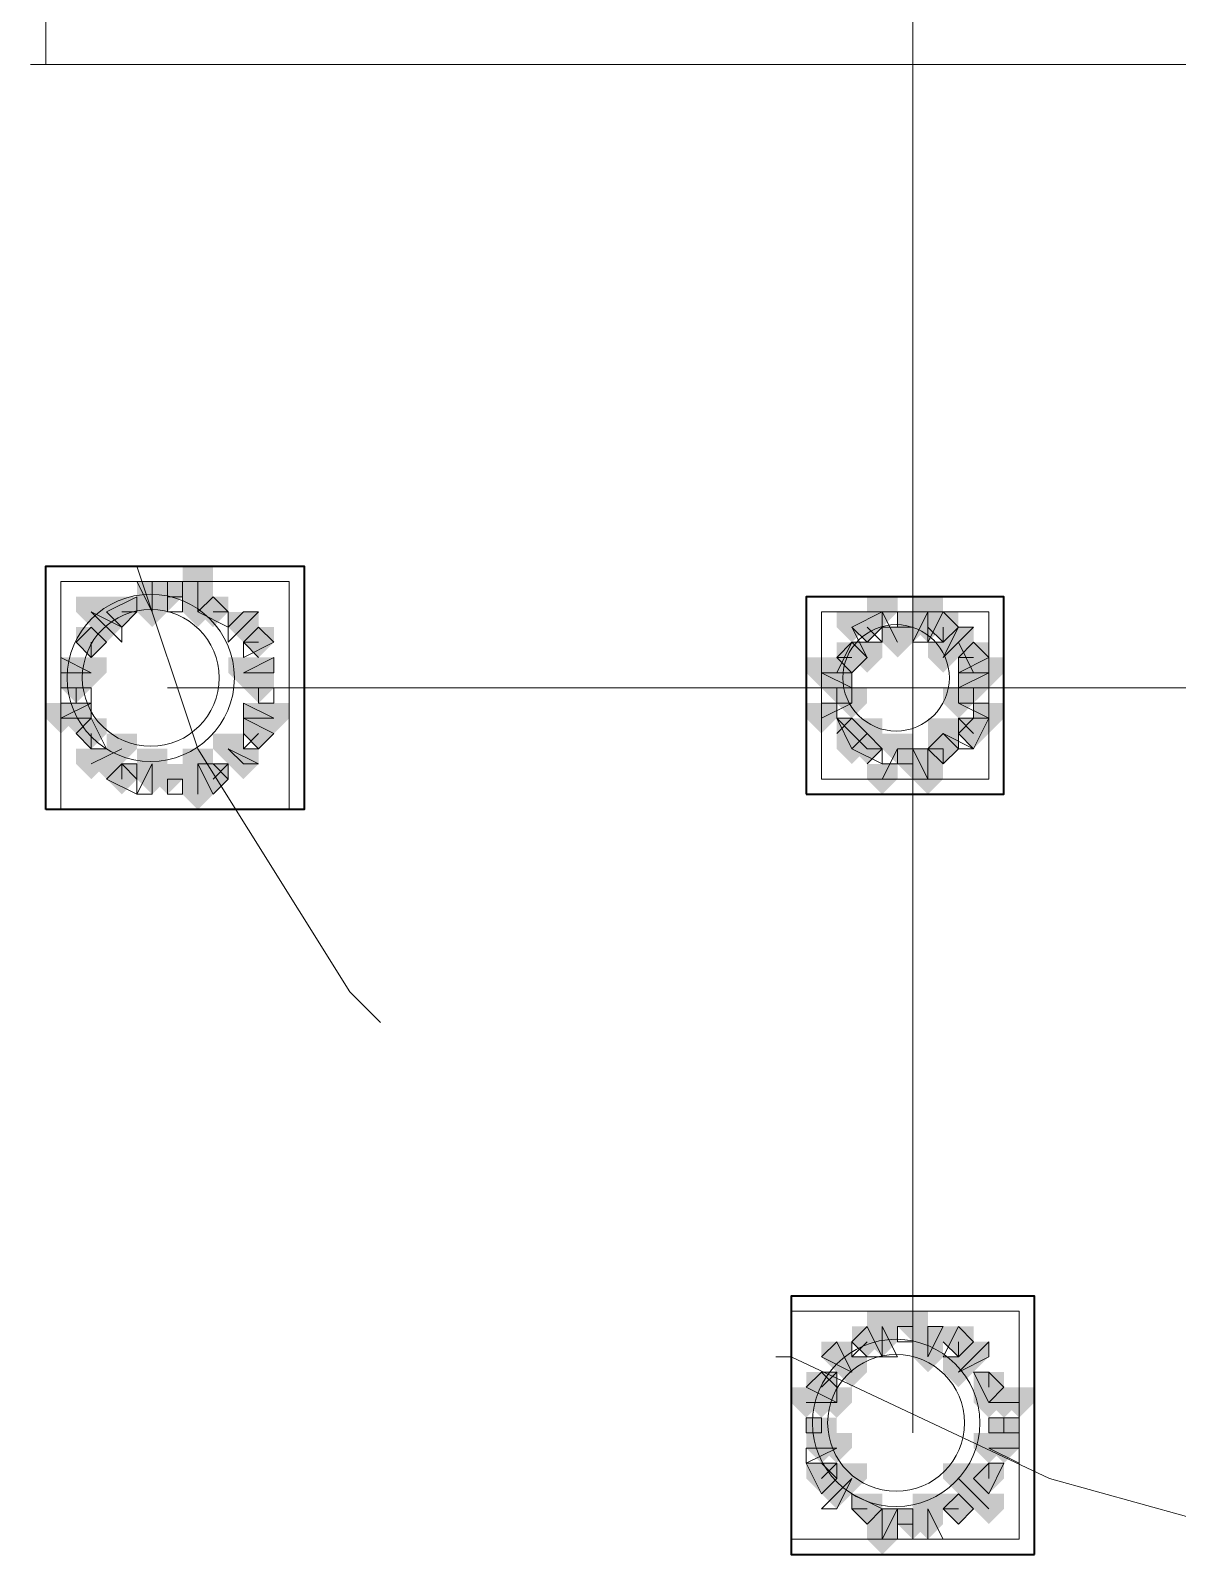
# Model space of a CAD drawing. Header units: millimetres. Extents: x 2315 to 4619, y 1334 to 1897.
# Drawn here: x 3732.01 to 3736.61, y 1548.72 to 1554.84 of the extents above; entities that cross this region are included whole.
import ezdxf

# ---------------------------------------------------------------- set-up
doc = ezdxf.new("R2010")
doc.units = ezdxf.units.MM
for name, color, linetype, true_color in [('PDF_10', 7, 'Continuous', 0x00b85c), ('PDF_AXIS', 7, 'Continuous', 0x00b85c), ('PDF_柱构件', 7, 'Continuous', 0x00b85c), ('PDF_转运站初步方案', 7, 'Continuous', 0x00b85c)]:
    doc.layers.add(name, color=color, linetype=linetype, true_color=true_color)
doc.layers.add('PDF_中心线层', color=1, linetype='Continuous')
doc.layers.add('PDF_粗实线层', color=7, linetype='Continuous')

msp = doc.modelspace()

# ---------------------------------------------------------------- hatches: boundary and pattern name
at = {"layer": 'PDF_10', "transparency": 33554559}
for points in [[(3732.5548, 1552.6298), (3732.4938, 1552.6298), (3732.4938, 1552.5687), (3732.5548, 1552.5076), (3732.6159, 1552.5687), (3732.6159, 1552.6298)], [(3732.5548, 1552.6298), (3732.4938, 1552.6298), (3732.4938, 1552.5687), (3732.5548, 1552.5076), (3732.6159, 1552.5687), (3732.6159, 1552.6298)], [(3732.3716, 1552.5687), (3732.3105, 1552.5687), (3732.3105, 1552.5076), (3732.3716, 1552.4466), (3732.4327, 1552.5076), (3732.4327, 1552.5687)], [(3732.3716, 1552.5687), (3732.3105, 1552.5687), (3732.3105, 1552.5076), (3732.3716, 1552.4466), (3732.4327, 1552.5076), (3732.4327, 1552.5687)], [(3732.3716, 1552.5687), (3732.3105, 1552.5687), (3732.3105, 1552.5076), (3732.3716, 1552.4466), (3732.4327, 1552.5076), (3732.4327, 1552.5687)], [(3732.7381, 1552.5687), (3732.677, 1552.5687), (3732.677, 1552.5076), (3732.7381, 1552.4466), (3732.7992, 1552.5076), (3732.7992, 1552.5687)], [(3732.7381, 1552.5687), (3732.677, 1552.5687), (3732.677, 1552.5076), (3732.7381, 1552.4466), (3732.7992, 1552.5076), (3732.7992, 1552.5687)], [(3735.3646, 1552.5076), (3735.3035, 1552.5076), (3735.3035, 1552.4466), (3735.3646, 1552.3855), (3735.4257, 1552.4466), (3735.4257, 1552.5076)], [(3735.3646, 1552.5076), (3735.3035, 1552.5076), (3735.3035, 1552.4466), (3735.3646, 1552.3855), (3735.4257, 1552.4466), (3735.4257, 1552.5076)], [(3735.5478, 1552.5076), (3735.4867, 1552.5076), (3735.4867, 1552.4466), (3735.5478, 1552.3855), (3735.6089, 1552.4466), (3735.6089, 1552.5076)], [(3735.5478, 1552.5076), (3735.4867, 1552.5076), (3735.4867, 1552.4466), (3735.5478, 1552.3855), (3735.6089, 1552.4466), (3735.6089, 1552.5076)], [(3735.67, 1552.5076), (3735.6089, 1552.5076), (3735.6089, 1552.4466), (3735.67, 1552.3855), (3735.7311, 1552.4466), (3735.7311, 1552.5076)], [(3735.67, 1552.5076), (3735.6089, 1552.5076), (3735.6089, 1552.4466), (3735.67, 1552.3855), (3735.7311, 1552.4466), (3735.7311, 1552.5076)], [(3732.2494, 1552.4466), (3732.1884, 1552.4466), (3732.1884, 1552.3855), (3732.2494, 1552.3244), (3732.3105, 1552.3855), (3732.3105, 1552.4466)], [(3732.2494, 1552.4466), (3732.1884, 1552.4466), (3732.1884, 1552.3855), (3732.2494, 1552.3244), (3732.3105, 1552.3855), (3732.3105, 1552.4466)], [(3732.2494, 1552.4466), (3732.1884, 1552.4466), (3732.1884, 1552.3855), (3732.2494, 1552.3244), (3732.3105, 1552.3855), (3732.3105, 1552.4466)], [(3732.9213, 1552.4466), (3732.8602, 1552.4466), (3732.8602, 1552.3855), (3732.9213, 1552.3244), (3732.9824, 1552.3855), (3732.9824, 1552.4466)], [(3732.9213, 1552.4466), (3732.8602, 1552.4466), (3732.8602, 1552.3855), (3732.9213, 1552.3244), (3732.9824, 1552.3855), (3732.9824, 1552.4466)], [(3735.3035, 1552.3855), (3735.2424, 1552.3855), (3735.2424, 1552.3244), (3735.3035, 1552.2633), (3735.3646, 1552.3244), (3735.3646, 1552.3855)], [(3735.3035, 1552.3855), (3735.2424, 1552.3855), (3735.2424, 1552.3244), (3735.3035, 1552.2633), (3735.3646, 1552.3244), (3735.3646, 1552.3855)], [(3735.7921, 1552.3855), (3735.7311, 1552.3855), (3735.7311, 1552.3244), (3735.7921, 1552.2633), (3735.8532, 1552.3244), (3735.8532, 1552.3855)], [(3735.7921, 1552.3855), (3735.7311, 1552.3855), (3735.7311, 1552.3244), (3735.7921, 1552.2633), (3735.8532, 1552.3244), (3735.8532, 1552.3855)], [(3732.1884, 1552.2633), (3732.1273, 1552.2633), (3732.1273, 1552.2022), (3732.1884, 1552.1412), (3732.2494, 1552.2022), (3732.2494, 1552.2633)], [(3732.1884, 1552.2633), (3732.1273, 1552.2633), (3732.1273, 1552.2022), (3732.1884, 1552.1412), (3732.2494, 1552.2022), (3732.2494, 1552.2633)], [(3732.9213, 1552.2633), (3732.8602, 1552.2633), (3732.8602, 1552.2022), (3732.9213, 1552.1412), (3732.9824, 1552.2022), (3732.9824, 1552.2633)], [(3732.9213, 1552.2633), (3732.8602, 1552.2633), (3732.8602, 1552.2022), (3732.9213, 1552.1412), (3732.9824, 1552.2022), (3732.9824, 1552.2633)], [(3735.2424, 1552.2633), (3735.1813, 1552.2633), (3735.1813, 1552.2022), (3735.2424, 1552.1412), (3735.3035, 1552.2022), (3735.3035, 1552.2633)], [(3735.2424, 1552.2633), (3735.1813, 1552.2633), (3735.1813, 1552.2022), (3735.2424, 1552.1412), (3735.3035, 1552.2022), (3735.3035, 1552.2633)], [(3735.7921, 1552.2633), (3735.7311, 1552.2633), (3735.7311, 1552.2022), (3735.7921, 1552.1412), (3735.8532, 1552.2022), (3735.8532, 1552.2633)], [(3735.7921, 1552.2633), (3735.7311, 1552.2633), (3735.7311, 1552.2022), (3735.7921, 1552.1412), (3735.8532, 1552.2022), (3735.8532, 1552.2633)], [(3732.2494, 1552.0801), (3732.1884, 1552.0801), (3732.1884, 1552.019), (3732.2494, 1551.9579), (3732.3105, 1552.019), (3732.3105, 1552.0801)], [(3732.2494, 1552.0801), (3732.1884, 1552.0801), (3732.1884, 1552.019), (3732.2494, 1551.9579), (3732.3105, 1552.019), (3732.3105, 1552.0801)], [(3732.9213, 1552.0801), (3732.8602, 1552.0801), (3732.8602, 1552.019), (3732.9213, 1551.9579), (3732.9824, 1552.019), (3732.9824, 1552.0801)], [(3732.9213, 1552.0801), (3732.8602, 1552.0801), (3732.8602, 1552.019), (3732.9213, 1551.9579), (3732.9824, 1552.019), (3732.9824, 1552.0801)], [(3735.3035, 1552.0801), (3735.2424, 1552.0801), (3735.2424, 1552.019), (3735.3035, 1551.9579), (3735.3646, 1552.019), (3735.3646, 1552.0801)], [(3735.3035, 1552.0801), (3735.2424, 1552.0801), (3735.2424, 1552.019), (3735.3035, 1551.9579), (3735.3646, 1552.019), (3735.3646, 1552.0801)], [(3735.7921, 1552.0801), (3735.7311, 1552.0801), (3735.7311, 1552.019), (3735.7921, 1551.9579), (3735.8532, 1552.019), (3735.8532, 1552.0801)], [(3735.7921, 1552.0801), (3735.7311, 1552.0801), (3735.7311, 1552.019), (3735.7921, 1551.9579), (3735.8532, 1552.019), (3735.8532, 1552.0801)], [(3735.3646, 1552.019), (3735.3035, 1552.019), (3735.3035, 1551.9579), (3735.3646, 1551.8968), (3735.4257, 1551.9579), (3735.4257, 1552.019)], [(3735.3646, 1552.019), (3735.3035, 1552.019), (3735.3035, 1551.9579), (3735.3646, 1551.8968), (3735.4257, 1551.9579), (3735.4257, 1552.019)], [(3735.67, 1552.019), (3735.6089, 1552.019), (3735.6089, 1551.9579), (3735.67, 1551.8968), (3735.7311, 1551.9579), (3735.7311, 1552.019)], [(3735.67, 1552.019), (3735.6089, 1552.019), (3735.6089, 1551.9579), (3735.67, 1551.8968), (3735.7311, 1551.9579), (3735.7311, 1552.019)], [(3735.5478, 1551.9579), (3735.4867, 1551.9579), (3735.4867, 1551.8968), (3735.5478, 1551.8357), (3735.6089, 1551.8968), (3735.6089, 1551.9579)], [(3735.5478, 1551.9579), (3735.4867, 1551.9579), (3735.4867, 1551.8968), (3735.5478, 1551.8357), (3735.6089, 1551.8968), (3735.6089, 1551.9579)], [(3732.3716, 1551.8968), (3732.3105, 1551.8968), (3732.3105, 1551.8357), (3732.3716, 1551.7747), (3732.4327, 1551.8357), (3732.4327, 1551.8968)], [(3732.3716, 1551.8968), (3732.3105, 1551.8968), (3732.3105, 1551.8357), (3732.3716, 1551.7747), (3732.4327, 1551.8357), (3732.4327, 1551.8968)], [(3732.5548, 1551.8968), (3732.4938, 1551.8968), (3732.4938, 1551.8357), (3732.5548, 1551.7747), (3732.6159, 1551.8357), (3732.6159, 1551.8968)], [(3732.5548, 1551.8968), (3732.4938, 1551.8968), (3732.4938, 1551.8357), (3732.5548, 1551.7747), (3732.6159, 1551.8357), (3732.6159, 1551.8968)], [(3732.7381, 1551.8968), (3732.677, 1551.8968), (3732.677, 1551.8357), (3732.7381, 1551.7747), (3732.7992, 1551.8357), (3732.7992, 1551.8968)], [(3732.7381, 1551.8968), (3732.677, 1551.8968), (3732.677, 1551.8357), (3732.7381, 1551.7747), (3732.7992, 1551.8357), (3732.7992, 1551.8968)], [(3735.5478, 1549.6979), (3735.4867, 1549.6979), (3735.4867, 1549.6368), (3735.5478, 1549.5757), (3735.6089, 1549.6368), (3735.6089, 1549.6979)], [(3735.5478, 1549.6979), (3735.4867, 1549.6979), (3735.4867, 1549.6368), (3735.5478, 1549.5757), (3735.6089, 1549.6368), (3735.6089, 1549.6979)], [(3735.3646, 1549.6368), (3735.3035, 1549.6368), (3735.3035, 1549.5757), (3735.3646, 1549.5147), (3735.4257, 1549.5757), (3735.4257, 1549.6368)], [(3735.3646, 1549.6368), (3735.3035, 1549.6368), (3735.3035, 1549.5757), (3735.3646, 1549.5147), (3735.4257, 1549.5757), (3735.4257, 1549.6368)], [(3735.7311, 1549.6368), (3735.67, 1549.6368), (3735.67, 1549.5757), (3735.7311, 1549.5147), (3735.7921, 1549.5757), (3735.7921, 1549.6368)], [(3735.7311, 1549.6368), (3735.67, 1549.6368), (3735.67, 1549.5757), (3735.7311, 1549.5147), (3735.7921, 1549.5757), (3735.7921, 1549.6368)], [(3735.1813, 1549.4536), (3735.1202, 1549.4536), (3735.1202, 1549.3925), (3735.1813, 1549.3314), (3735.2424, 1549.3925), (3735.2424, 1549.4536)], [(3735.1813, 1549.4536), (3735.1202, 1549.4536), (3735.1202, 1549.3925), (3735.1813, 1549.3314), (3735.2424, 1549.3925), (3735.2424, 1549.4536)], [(3735.8532, 1549.4536), (3735.7921, 1549.4536), (3735.7921, 1549.3925), (3735.8532, 1549.3314), (3735.9143, 1549.3925), (3735.9143, 1549.4536)], [(3735.8532, 1549.4536), (3735.7921, 1549.4536), (3735.7921, 1549.3925), (3735.8532, 1549.3314), (3735.9143, 1549.3925), (3735.9143, 1549.4536)], [(3735.1813, 1549.2703), (3735.1202, 1549.2703), (3735.1202, 1549.2093), (3735.1813, 1549.1482), (3735.2424, 1549.2093), (3735.2424, 1549.2703)], [(3735.1813, 1549.2703), (3735.1202, 1549.2703), (3735.1202, 1549.2093), (3735.1813, 1549.1482), (3735.2424, 1549.2093), (3735.2424, 1549.2703)], [(3735.9143, 1549.2703), (3735.8532, 1549.2703), (3735.8532, 1549.2093), (3735.9143, 1549.1482), (3735.9754, 1549.2093), (3735.9754, 1549.2703)], [(3735.9143, 1549.2703), (3735.8532, 1549.2703), (3735.8532, 1549.2093), (3735.9143, 1549.1482), (3735.9754, 1549.2093), (3735.9754, 1549.2703)], [(3735.1813, 1549.0871), (3735.1202, 1549.0871), (3735.1202, 1549.026), (3735.1813, 1548.9649), (3735.2424, 1549.026), (3735.2424, 1549.0871)], [(3735.1813, 1549.0871), (3735.1202, 1549.0871), (3735.1202, 1549.026), (3735.1813, 1548.9649), (3735.2424, 1549.026), (3735.2424, 1549.0871)], [(3735.8532, 1549.0871), (3735.7921, 1549.0871), (3735.7921, 1549.026), (3735.8532, 1548.9649), (3735.9143, 1549.026), (3735.9143, 1549.0871)], [(3735.8532, 1549.0871), (3735.7921, 1549.0871), (3735.7921, 1549.026), (3735.8532, 1548.9649), (3735.9143, 1549.026), (3735.9143, 1549.0871)], [(3735.3646, 1548.9649), (3735.3035, 1548.9649), (3735.3035, 1548.9039), (3735.3646, 1548.8428), (3735.4257, 1548.9039), (3735.4257, 1548.9649)], [(3735.3646, 1548.9649), (3735.3035, 1548.9649), (3735.3035, 1548.9039), (3735.3646, 1548.8428), (3735.4257, 1548.9039), (3735.4257, 1548.9649)], [(3735.7311, 1548.9649), (3735.67, 1548.9649), (3735.67, 1548.9039), (3735.7311, 1548.8428), (3735.7921, 1548.9039), (3735.7921, 1548.9649)], [(3735.7311, 1548.9649), (3735.67, 1548.9649), (3735.67, 1548.9039), (3735.7311, 1548.8428), (3735.7921, 1548.9039), (3735.7921, 1548.9649)], [(3735.7311, 1548.9649), (3735.67, 1548.9649), (3735.67, 1548.9039), (3735.7311, 1548.8428), (3735.7921, 1548.9039), (3735.7921, 1548.9649)], [(3735.5478, 1548.9039), (3735.4867, 1548.9039), (3735.4867, 1548.8428), (3735.5478, 1548.7817), (3735.6089, 1548.8428), (3735.6089, 1548.9039)], [(3735.5478, 1548.9039), (3735.4867, 1548.9039), (3735.4867, 1548.8428), (3735.5478, 1548.7817), (3735.6089, 1548.8428), (3735.6089, 1548.9039)]]:
    msp.add_hatch(color=6, dxfattribs=at).paths.add_polyline_path(points)
at = {"layer": 'PDF_柱构件', "transparency": 33554559}
for points in [[(3732.677, 1552.6909), (3732.6159, 1552.6909), (3732.6159, 1552.6298), (3732.677, 1552.5687), (3732.7381, 1552.6298), (3732.7381, 1552.6909)], [(3732.4938, 1552.6298), (3732.4327, 1552.6298), (3732.4327, 1552.5687), (3732.4938, 1552.5076), (3732.5548, 1552.5687), (3732.5548, 1552.6298)], [(3732.677, 1552.6298), (3732.6159, 1552.6298), (3732.6159, 1552.5687), (3732.677, 1552.5076), (3732.7381, 1552.5687), (3732.7381, 1552.6298)], [(3732.2494, 1552.5687), (3732.1884, 1552.5687), (3732.1884, 1552.5076), (3732.2494, 1552.4466), (3732.3105, 1552.5076), (3732.3105, 1552.5687)], [(3732.4938, 1552.5687), (3732.4327, 1552.5687), (3732.4327, 1552.5076), (3732.4938, 1552.4466), (3732.5548, 1552.5076), (3732.5548, 1552.5687)], [(3732.677, 1552.5687), (3732.6159, 1552.5687), (3732.6159, 1552.5076), (3732.677, 1552.4466), (3732.7381, 1552.5076), (3732.7381, 1552.5687)], [(3735.4257, 1552.5687), (3735.3646, 1552.5687), (3735.3646, 1552.5076), (3735.4257, 1552.4466), (3735.4867, 1552.5076), (3735.4867, 1552.5687)], [(3735.6089, 1552.5687), (3735.5478, 1552.5687), (3735.5478, 1552.5076), (3735.6089, 1552.4466), (3735.67, 1552.5076), (3735.67, 1552.5687)], [(3732.3105, 1552.5076), (3732.2494, 1552.5076), (3732.2494, 1552.4466), (3732.3105, 1552.3855), (3732.3716, 1552.4466), (3732.3716, 1552.5076)], [(3732.8602, 1552.5076), (3732.7992, 1552.5076), (3732.7992, 1552.4466), (3732.8602, 1552.3855), (3732.9213, 1552.4466), (3732.9213, 1552.5076)], [(3735.3035, 1552.5076), (3735.2424, 1552.5076), (3735.2424, 1552.4466), (3735.3035, 1552.3855), (3735.3646, 1552.4466), (3735.3646, 1552.5076)], [(3735.6089, 1552.5076), (3735.5478, 1552.5076), (3735.5478, 1552.4466), (3735.6089, 1552.3855), (3735.67, 1552.4466), (3735.67, 1552.5076)], [(3735.4867, 1552.4466), (3735.4257, 1552.4466), (3735.4257, 1552.3855), (3735.4867, 1552.3244), (3735.5478, 1552.3855), (3735.5478, 1552.4466)], [(3735.7311, 1552.4466), (3735.67, 1552.4466), (3735.67, 1552.3855), (3735.7311, 1552.3244), (3735.7921, 1552.3855), (3735.7921, 1552.4466)], [(3735.3646, 1552.3855), (3735.3035, 1552.3855), (3735.3035, 1552.3244), (3735.3646, 1552.2633), (3735.4257, 1552.3244), (3735.4257, 1552.3855)], [(3735.67, 1552.3855), (3735.6089, 1552.3855), (3735.6089, 1552.3244), (3735.67, 1552.2633), (3735.7311, 1552.3244), (3735.7311, 1552.3855)], [(3732.1884, 1552.3244), (3732.1273, 1552.3244), (3732.1273, 1552.2633), (3732.1884, 1552.2022), (3732.2494, 1552.2633), (3732.2494, 1552.3244)], [(3732.2494, 1552.3244), (3732.1884, 1552.3244), (3732.1884, 1552.2633), (3732.2494, 1552.2022), (3732.3105, 1552.2633), (3732.3105, 1552.3244)], [(3732.8602, 1552.3244), (3732.7992, 1552.3244), (3732.7992, 1552.2633), (3732.8602, 1552.2022), (3732.9213, 1552.2633), (3732.9213, 1552.3244)], [(3732.9213, 1552.3244), (3732.8602, 1552.3244), (3732.8602, 1552.2633), (3732.9213, 1552.2022), (3732.9824, 1552.2633), (3732.9824, 1552.3244)], [(3735.1813, 1552.3244), (3735.1202, 1552.3244), (3735.1202, 1552.2633), (3735.1813, 1552.2022), (3735.2424, 1552.2633), (3735.2424, 1552.3244)], [(3735.2424, 1552.3244), (3735.1813, 1552.3244), (3735.1813, 1552.2633), (3735.2424, 1552.2022), (3735.3035, 1552.2633), (3735.3035, 1552.3244)], [(3735.7921, 1552.3244), (3735.7311, 1552.3244), (3735.7311, 1552.2633), (3735.7921, 1552.2022), (3735.8532, 1552.2633), (3735.8532, 1552.3244)], [(3735.8532, 1552.3244), (3735.7921, 1552.3244), (3735.7921, 1552.2633), (3735.8532, 1552.2022), (3735.9143, 1552.2633), (3735.9143, 1552.3244)], [(3735.3035, 1552.2022), (3735.2424, 1552.2022), (3735.2424, 1552.1412), (3735.3035, 1552.0801), (3735.3646, 1552.1412), (3735.3646, 1552.2022)], [(3735.7311, 1552.2022), (3735.67, 1552.2022), (3735.67, 1552.1412), (3735.7311, 1552.0801), (3735.7921, 1552.1412), (3735.7921, 1552.2022)], [(3732.1273, 1552.1412), (3732.0662, 1552.1412), (3732.0662, 1552.0801), (3732.1273, 1552.019), (3732.1884, 1552.0801), (3732.1884, 1552.1412)], [(3732.1884, 1552.1412), (3732.1273, 1552.1412), (3732.1273, 1552.0801), (3732.1884, 1552.019), (3732.2494, 1552.0801), (3732.2494, 1552.1412)], [(3732.9213, 1552.1412), (3732.8602, 1552.1412), (3732.8602, 1552.0801), (3732.9213, 1552.019), (3732.9824, 1552.0801), (3732.9824, 1552.1412)], [(3732.9824, 1552.1412), (3732.9213, 1552.1412), (3732.9213, 1552.0801), (3732.9824, 1552.019), (3733.0435, 1552.0801), (3733.0435, 1552.1412)], [(3735.1813, 1552.1412), (3735.1202, 1552.1412), (3735.1202, 1552.0801), (3735.1813, 1552.019), (3735.2424, 1552.0801), (3735.2424, 1552.1412)], [(3735.8532, 1552.1412), (3735.7921, 1552.1412), (3735.7921, 1552.0801), (3735.8532, 1552.019), (3735.9143, 1552.0801), (3735.9143, 1552.1412)], [(3735.3646, 1552.0801), (3735.3035, 1552.0801), (3735.3035, 1552.019), (3735.3646, 1551.9579), (3735.4257, 1552.019), (3735.4257, 1552.0801)], [(3735.67, 1552.0801), (3735.6089, 1552.0801), (3735.6089, 1552.019), (3735.67, 1551.9579), (3735.7311, 1552.019), (3735.7311, 1552.0801)], [(3732.3716, 1552.019), (3732.3105, 1552.019), (3732.3105, 1551.9579), (3732.3716, 1551.8968), (3732.4327, 1551.9579), (3732.4327, 1552.019)], [(3732.7992, 1552.019), (3732.7381, 1552.019), (3732.7381, 1551.9579), (3732.7992, 1551.8968), (3732.8602, 1551.9579), (3732.8602, 1552.019)], [(3735.3035, 1552.019), (3735.2424, 1552.019), (3735.2424, 1551.9579), (3735.3035, 1551.8968), (3735.3646, 1551.9579), (3735.3646, 1552.019)], [(3735.4867, 1552.019), (3735.4257, 1552.019), (3735.4257, 1551.9579), (3735.4867, 1551.8968), (3735.5478, 1551.9579), (3735.5478, 1552.019)], [(3732.2494, 1551.9579), (3732.1884, 1551.9579), (3732.1884, 1551.8968), (3732.2494, 1551.8357), (3732.3105, 1551.8968), (3732.3105, 1551.9579)], [(3732.3105, 1551.9579), (3732.2494, 1551.9579), (3732.2494, 1551.8968), (3732.3105, 1551.8357), (3732.3716, 1551.8968), (3732.3716, 1551.9579)], [(3732.4938, 1551.9579), (3732.4327, 1551.9579), (3732.4327, 1551.8968), (3732.4938, 1551.8357), (3732.5548, 1551.8968), (3732.5548, 1551.9579)], [(3732.677, 1551.9579), (3732.6159, 1551.9579), (3732.6159, 1551.8968), (3732.677, 1551.8357), (3732.7381, 1551.8968), (3732.7381, 1551.9579)], [(3732.8602, 1551.9579), (3732.7992, 1551.9579), (3732.7992, 1551.8968), (3732.8602, 1551.8357), (3732.9213, 1551.8968), (3732.9213, 1551.9579)], [(3735.6089, 1551.9579), (3735.5478, 1551.9579), (3735.5478, 1551.8968), (3735.6089, 1551.8357), (3735.67, 1551.8968), (3735.67, 1551.9579)], [(3732.4938, 1551.8968), (3732.4327, 1551.8968), (3732.4327, 1551.8357), (3732.4938, 1551.7747), (3732.5548, 1551.8357), (3732.5548, 1551.8968)], [(3732.677, 1551.8968), (3732.6159, 1551.8968), (3732.6159, 1551.8357), (3732.677, 1551.7747), (3732.7381, 1551.8357), (3732.7381, 1551.8968)], [(3735.4257, 1551.8968), (3735.3646, 1551.8968), (3735.3646, 1551.8357), (3735.4257, 1551.7747), (3735.4867, 1551.8357), (3735.4867, 1551.8968)], [(3735.6089, 1551.8968), (3735.5478, 1551.8968), (3735.5478, 1551.8357), (3735.6089, 1551.7747), (3735.67, 1551.8357), (3735.67, 1551.8968)], [(3732.677, 1551.8357), (3732.6159, 1551.8357), (3732.6159, 1551.7747), (3732.677, 1551.7136), (3732.7381, 1551.7747), (3732.7381, 1551.8357)], [(3735.4257, 1549.6979), (3735.3646, 1549.6979), (3735.3646, 1549.6368), (3735.4257, 1549.5757), (3735.4867, 1549.6368), (3735.4867, 1549.6979)], [(3735.4257, 1549.6368), (3735.3646, 1549.6368), (3735.3646, 1549.5757), (3735.4257, 1549.5147), (3735.4867, 1549.5757), (3735.4867, 1549.6368)], [(3735.6089, 1549.6368), (3735.5478, 1549.6368), (3735.5478, 1549.5757), (3735.6089, 1549.5147), (3735.67, 1549.5757), (3735.67, 1549.6368)], [(3735.2424, 1549.5757), (3735.1813, 1549.5757), (3735.1813, 1549.5147), (3735.2424, 1549.4536), (3735.3035, 1549.5147), (3735.3035, 1549.5757)], [(3735.6089, 1549.5757), (3735.5478, 1549.5757), (3735.5478, 1549.5147), (3735.6089, 1549.4536), (3735.67, 1549.5147), (3735.67, 1549.5757)], [(3735.7921, 1549.5757), (3735.7311, 1549.5757), (3735.7311, 1549.5147), (3735.7921, 1549.4536), (3735.8532, 1549.5147), (3735.8532, 1549.5757)], [(3735.3035, 1549.5147), (3735.2424, 1549.5147), (3735.2424, 1549.4536), (3735.3035, 1549.3925), (3735.3646, 1549.4536), (3735.3646, 1549.5147)], [(3735.7311, 1549.5147), (3735.67, 1549.5147), (3735.67, 1549.4536), (3735.7311, 1549.3925), (3735.7921, 1549.4536), (3735.7921, 1549.5147)], [(3735.1202, 1549.3925), (3735.0592, 1549.3925), (3735.0592, 1549.3314), (3735.1202, 1549.2703), (3735.1813, 1549.3314), (3735.1813, 1549.3925)], [(3735.1813, 1549.3925), (3735.1202, 1549.3925), (3735.1202, 1549.3314), (3735.1813, 1549.2703), (3735.2424, 1549.3314), (3735.2424, 1549.3925)], [(3735.2424, 1549.3925), (3735.1813, 1549.3925), (3735.1813, 1549.3314), (3735.2424, 1549.2703), (3735.3035, 1549.3314), (3735.3035, 1549.3925)], [(3735.8532, 1549.3925), (3735.7921, 1549.3925), (3735.7921, 1549.3314), (3735.8532, 1549.2703), (3735.9143, 1549.3314), (3735.9143, 1549.3925)], [(3735.9143, 1549.3925), (3735.8532, 1549.3925), (3735.8532, 1549.3314), (3735.9143, 1549.2703), (3735.9754, 1549.3314), (3735.9754, 1549.3925)], [(3735.9754, 1549.3925), (3735.9143, 1549.3925), (3735.9143, 1549.3314), (3735.9754, 1549.2703), (3736.0365, 1549.3314), (3736.0365, 1549.3925)], [(3735.1813, 1549.2093), (3735.1202, 1549.2093), (3735.1202, 1549.1482), (3735.1813, 1549.0871), (3735.2424, 1549.1482), (3735.2424, 1549.2093)], [(3735.2424, 1549.2093), (3735.1813, 1549.2093), (3735.1813, 1549.1482), (3735.2424, 1549.0871), (3735.3035, 1549.1482), (3735.3035, 1549.2093)], [(3735.8532, 1549.2093), (3735.7921, 1549.2093), (3735.7921, 1549.1482), (3735.8532, 1549.0871), (3735.9143, 1549.1482), (3735.9143, 1549.2093)], [(3735.9143, 1549.2093), (3735.8532, 1549.2093), (3735.8532, 1549.1482), (3735.9143, 1549.0871), (3735.9754, 1549.1482), (3735.9754, 1549.2093)], [(3735.3035, 1549.0871), (3735.2424, 1549.0871), (3735.2424, 1549.026), (3735.3035, 1548.9649), (3735.3646, 1549.026), (3735.3646, 1549.0871)], [(3735.7311, 1549.0871), (3735.67, 1549.0871), (3735.67, 1549.026), (3735.7311, 1548.9649), (3735.7921, 1549.026), (3735.7921, 1549.0871)], [(3735.2424, 1549.026), (3735.1813, 1549.026), (3735.1813, 1548.9649), (3735.2424, 1548.9039), (3735.3035, 1548.9649), (3735.3035, 1549.026)], [(3735.7921, 1549.026), (3735.7311, 1549.026), (3735.7311, 1548.9649), (3735.7921, 1548.9039), (3735.8532, 1548.9649), (3735.8532, 1549.026)], [(3735.6089, 1548.9649), (3735.5478, 1548.9649), (3735.5478, 1548.9039), (3735.6089, 1548.8428), (3735.67, 1548.9039), (3735.67, 1548.9649)], [(3735.8532, 1548.9649), (3735.7921, 1548.9649), (3735.7921, 1548.9039), (3735.8532, 1548.8428), (3735.9143, 1548.9039), (3735.9143, 1548.9649)], [(3735.4257, 1548.9039), (3735.3646, 1548.9039), (3735.3646, 1548.8428), (3735.4257, 1548.7817), (3735.4867, 1548.8428), (3735.4867, 1548.9039)], [(3735.6089, 1548.9039), (3735.5478, 1548.9039), (3735.5478, 1548.8428), (3735.6089, 1548.7817), (3735.67, 1548.8428), (3735.67, 1548.9039)], [(3735.4257, 1548.8428), (3735.3646, 1548.8428), (3735.3646, 1548.7817), (3735.4257, 1548.7206), (3735.4867, 1548.7817), (3735.4867, 1548.8428)]]:
    msp.add_hatch(color=6, dxfattribs=at).paths.add_polyline_path(points)
at = {"layer": 'PDF_转运站初步方案', "transparency": 33554559}
for points in [[(3732.5548, 1552.6298), (3732.4938, 1552.6298), (3732.4938, 1552.5687), (3732.5548, 1552.5076), (3732.6159, 1552.5687), (3732.6159, 1552.6298)], [(3732.5548, 1552.6298), (3732.4938, 1552.6298), (3732.4938, 1552.5687), (3732.5548, 1552.5076), (3732.6159, 1552.5687), (3732.6159, 1552.6298)], [(3732.3716, 1552.5687), (3732.3105, 1552.5687), (3732.3105, 1552.5076), (3732.3716, 1552.4466), (3732.4327, 1552.5076), (3732.4327, 1552.5687)], [(3732.3716, 1552.5687), (3732.3105, 1552.5687), (3732.3105, 1552.5076), (3732.3716, 1552.4466), (3732.4327, 1552.5076), (3732.4327, 1552.5687)], [(3732.7381, 1552.5687), (3732.677, 1552.5687), (3732.677, 1552.5076), (3732.7381, 1552.4466), (3732.7992, 1552.5076), (3732.7992, 1552.5687)], [(3732.7381, 1552.5687), (3732.677, 1552.5687), (3732.677, 1552.5076), (3732.7381, 1552.4466), (3732.7992, 1552.5076), (3732.7992, 1552.5687)], [(3735.3646, 1552.5076), (3735.3035, 1552.5076), (3735.3035, 1552.4466), (3735.3646, 1552.3855), (3735.4257, 1552.4466), (3735.4257, 1552.5076)], [(3735.3646, 1552.5076), (3735.3035, 1552.5076), (3735.3035, 1552.4466), (3735.3646, 1552.3855), (3735.4257, 1552.4466), (3735.4257, 1552.5076)], [(3735.5478, 1552.5076), (3735.4867, 1552.5076), (3735.4867, 1552.4466), (3735.5478, 1552.3855), (3735.6089, 1552.4466), (3735.6089, 1552.5076)], [(3735.5478, 1552.5076), (3735.4867, 1552.5076), (3735.4867, 1552.4466), (3735.5478, 1552.3855), (3735.6089, 1552.4466), (3735.6089, 1552.5076)], [(3735.67, 1552.5076), (3735.6089, 1552.5076), (3735.6089, 1552.4466), (3735.67, 1552.3855), (3735.7311, 1552.4466), (3735.7311, 1552.5076)], [(3735.67, 1552.5076), (3735.6089, 1552.5076), (3735.6089, 1552.4466), (3735.67, 1552.3855), (3735.7311, 1552.4466), (3735.7311, 1552.5076)], [(3732.2494, 1552.4466), (3732.1884, 1552.4466), (3732.1884, 1552.3855), (3732.2494, 1552.3244), (3732.3105, 1552.3855), (3732.3105, 1552.4466)], [(3732.2494, 1552.4466), (3732.1884, 1552.4466), (3732.1884, 1552.3855), (3732.2494, 1552.3244), (3732.3105, 1552.3855), (3732.3105, 1552.4466)], [(3732.9213, 1552.4466), (3732.8602, 1552.4466), (3732.8602, 1552.3855), (3732.9213, 1552.3244), (3732.9824, 1552.3855), (3732.9824, 1552.4466)], [(3732.9213, 1552.4466), (3732.8602, 1552.4466), (3732.8602, 1552.3855), (3732.9213, 1552.3244), (3732.9824, 1552.3855), (3732.9824, 1552.4466)], [(3735.3035, 1552.3855), (3735.2424, 1552.3855), (3735.2424, 1552.3244), (3735.3035, 1552.2633), (3735.3646, 1552.3244), (3735.3646, 1552.3855)], [(3735.3035, 1552.3855), (3735.2424, 1552.3855), (3735.2424, 1552.3244), (3735.3035, 1552.2633), (3735.3646, 1552.3244), (3735.3646, 1552.3855)], [(3735.7921, 1552.3855), (3735.7311, 1552.3855), (3735.7311, 1552.3244), (3735.7921, 1552.2633), (3735.8532, 1552.3244), (3735.8532, 1552.3855)], [(3735.7921, 1552.3855), (3735.7311, 1552.3855), (3735.7311, 1552.3244), (3735.7921, 1552.2633), (3735.8532, 1552.3244), (3735.8532, 1552.3855)], [(3732.1884, 1552.2633), (3732.1273, 1552.2633), (3732.1273, 1552.2022), (3732.1884, 1552.1412), (3732.2494, 1552.2022), (3732.2494, 1552.2633)], [(3732.1884, 1552.2633), (3732.1273, 1552.2633), (3732.1273, 1552.2022), (3732.1884, 1552.1412), (3732.2494, 1552.2022), (3732.2494, 1552.2633)], [(3732.9213, 1552.2633), (3732.8602, 1552.2633), (3732.8602, 1552.2022), (3732.9213, 1552.1412), (3732.9824, 1552.2022), (3732.9824, 1552.2633)], [(3732.9213, 1552.2633), (3732.8602, 1552.2633), (3732.8602, 1552.2022), (3732.9213, 1552.1412), (3732.9824, 1552.2022), (3732.9824, 1552.2633)], [(3735.2424, 1552.2633), (3735.1813, 1552.2633), (3735.1813, 1552.2022), (3735.2424, 1552.1412), (3735.3035, 1552.2022), (3735.3035, 1552.2633)], [(3735.2424, 1552.2633), (3735.1813, 1552.2633), (3735.1813, 1552.2022), (3735.2424, 1552.1412), (3735.3035, 1552.2022), (3735.3035, 1552.2633)], [(3735.7921, 1552.2633), (3735.7311, 1552.2633), (3735.7311, 1552.2022), (3735.7921, 1552.1412), (3735.8532, 1552.2022), (3735.8532, 1552.2633)], [(3735.7921, 1552.2633), (3735.7311, 1552.2633), (3735.7311, 1552.2022), (3735.7921, 1552.1412), (3735.8532, 1552.2022), (3735.8532, 1552.2633)], [(3732.2494, 1552.0801), (3732.1884, 1552.0801), (3732.1884, 1552.019), (3732.2494, 1551.9579), (3732.3105, 1552.019), (3732.3105, 1552.0801)], [(3732.2494, 1552.0801), (3732.1884, 1552.0801), (3732.1884, 1552.019), (3732.2494, 1551.9579), (3732.3105, 1552.019), (3732.3105, 1552.0801)], [(3732.9213, 1552.0801), (3732.8602, 1552.0801), (3732.8602, 1552.019), (3732.9213, 1551.9579), (3732.9824, 1552.019), (3732.9824, 1552.0801)], [(3732.9213, 1552.0801), (3732.8602, 1552.0801), (3732.8602, 1552.019), (3732.9213, 1551.9579), (3732.9824, 1552.019), (3732.9824, 1552.0801)], [(3735.3035, 1552.0801), (3735.2424, 1552.0801), (3735.2424, 1552.019), (3735.3035, 1551.9579), (3735.3646, 1552.019), (3735.3646, 1552.0801)], [(3735.3035, 1552.0801), (3735.2424, 1552.0801), (3735.2424, 1552.019), (3735.3035, 1551.9579), (3735.3646, 1552.019), (3735.3646, 1552.0801)], [(3735.7921, 1552.0801), (3735.7311, 1552.0801), (3735.7311, 1552.019), (3735.7921, 1551.9579), (3735.8532, 1552.019), (3735.8532, 1552.0801)], [(3735.7921, 1552.0801), (3735.7311, 1552.0801), (3735.7311, 1552.019), (3735.7921, 1551.9579), (3735.8532, 1552.019), (3735.8532, 1552.0801)], [(3735.3646, 1552.019), (3735.3035, 1552.019), (3735.3035, 1551.9579), (3735.3646, 1551.8968), (3735.4257, 1551.9579), (3735.4257, 1552.019)], [(3735.3646, 1552.019), (3735.3035, 1552.019), (3735.3035, 1551.9579), (3735.3646, 1551.8968), (3735.4257, 1551.9579), (3735.4257, 1552.019)], [(3735.67, 1552.019), (3735.6089, 1552.019), (3735.6089, 1551.9579), (3735.67, 1551.8968), (3735.7311, 1551.9579), (3735.7311, 1552.019)], [(3735.67, 1552.019), (3735.6089, 1552.019), (3735.6089, 1551.9579), (3735.67, 1551.8968), (3735.7311, 1551.9579), (3735.7311, 1552.019)], [(3735.5478, 1551.9579), (3735.4867, 1551.9579), (3735.4867, 1551.8968), (3735.5478, 1551.8357), (3735.6089, 1551.8968), (3735.6089, 1551.9579)], [(3735.5478, 1551.9579), (3735.4867, 1551.9579), (3735.4867, 1551.8968), (3735.5478, 1551.8357), (3735.6089, 1551.8968), (3735.6089, 1551.9579)], [(3732.3716, 1551.8968), (3732.3105, 1551.8968), (3732.3105, 1551.8357), (3732.3716, 1551.7747), (3732.4327, 1551.8357), (3732.4327, 1551.8968)], [(3732.3716, 1551.8968), (3732.3105, 1551.8968), (3732.3105, 1551.8357), (3732.3716, 1551.7747), (3732.4327, 1551.8357), (3732.4327, 1551.8968)], [(3732.5548, 1551.8968), (3732.4938, 1551.8968), (3732.4938, 1551.8357), (3732.5548, 1551.7747), (3732.6159, 1551.8357), (3732.6159, 1551.8968)], [(3732.5548, 1551.8968), (3732.4938, 1551.8968), (3732.4938, 1551.8357), (3732.5548, 1551.7747), (3732.6159, 1551.8357), (3732.6159, 1551.8968)], [(3732.7381, 1551.8968), (3732.677, 1551.8968), (3732.677, 1551.8357), (3732.7381, 1551.7747), (3732.7992, 1551.8357), (3732.7992, 1551.8968)], [(3732.7381, 1551.8968), (3732.677, 1551.8968), (3732.677, 1551.8357), (3732.7381, 1551.7747), (3732.7992, 1551.8357), (3732.7992, 1551.8968)], [(3735.5478, 1549.6979), (3735.4867, 1549.6979), (3735.4867, 1549.6368), (3735.5478, 1549.5757), (3735.6089, 1549.6368), (3735.6089, 1549.6979)], [(3735.5478, 1549.6979), (3735.4867, 1549.6979), (3735.4867, 1549.6368), (3735.5478, 1549.5757), (3735.6089, 1549.6368), (3735.6089, 1549.6979)], [(3735.3646, 1549.6368), (3735.3035, 1549.6368), (3735.3035, 1549.5757), (3735.3646, 1549.5147), (3735.4257, 1549.5757), (3735.4257, 1549.6368)], [(3735.3646, 1549.6368), (3735.3035, 1549.6368), (3735.3035, 1549.5757), (3735.3646, 1549.5147), (3735.4257, 1549.5757), (3735.4257, 1549.6368)], [(3735.7311, 1549.6368), (3735.67, 1549.6368), (3735.67, 1549.5757), (3735.7311, 1549.5147), (3735.7921, 1549.5757), (3735.7921, 1549.6368)], [(3735.7311, 1549.6368), (3735.67, 1549.6368), (3735.67, 1549.5757), (3735.7311, 1549.5147), (3735.7921, 1549.5757), (3735.7921, 1549.6368)], [(3735.1813, 1549.4536), (3735.1202, 1549.4536), (3735.1202, 1549.3925), (3735.1813, 1549.3314), (3735.2424, 1549.3925), (3735.2424, 1549.4536)], [(3735.1813, 1549.4536), (3735.1202, 1549.4536), (3735.1202, 1549.3925), (3735.1813, 1549.3314), (3735.2424, 1549.3925), (3735.2424, 1549.4536)], [(3735.8532, 1549.4536), (3735.7921, 1549.4536), (3735.7921, 1549.3925), (3735.8532, 1549.3314), (3735.9143, 1549.3925), (3735.9143, 1549.4536)], [(3735.8532, 1549.4536), (3735.7921, 1549.4536), (3735.7921, 1549.3925), (3735.8532, 1549.3314), (3735.9143, 1549.3925), (3735.9143, 1549.4536)], [(3735.1813, 1549.2703), (3735.1202, 1549.2703), (3735.1202, 1549.2093), (3735.1813, 1549.1482), (3735.2424, 1549.2093), (3735.2424, 1549.2703)], [(3735.1813, 1549.2703), (3735.1202, 1549.2703), (3735.1202, 1549.2093), (3735.1813, 1549.1482), (3735.2424, 1549.2093), (3735.2424, 1549.2703)], [(3735.9143, 1549.2703), (3735.8532, 1549.2703), (3735.8532, 1549.2093), (3735.9143, 1549.1482), (3735.9754, 1549.2093), (3735.9754, 1549.2703)], [(3735.9143, 1549.2703), (3735.8532, 1549.2703), (3735.8532, 1549.2093), (3735.9143, 1549.1482), (3735.9754, 1549.2093), (3735.9754, 1549.2703)], [(3735.1813, 1549.0871), (3735.1202, 1549.0871), (3735.1202, 1549.026), (3735.1813, 1548.9649), (3735.2424, 1549.026), (3735.2424, 1549.0871)], [(3735.1813, 1549.0871), (3735.1202, 1549.0871), (3735.1202, 1549.026), (3735.1813, 1548.9649), (3735.2424, 1549.026), (3735.2424, 1549.0871)], [(3735.8532, 1549.0871), (3735.7921, 1549.0871), (3735.7921, 1549.026), (3735.8532, 1548.9649), (3735.9143, 1549.026), (3735.9143, 1549.0871)], [(3735.8532, 1549.0871), (3735.7921, 1549.0871), (3735.7921, 1549.026), (3735.8532, 1548.9649), (3735.9143, 1549.026), (3735.9143, 1549.0871)], [(3735.3646, 1548.9649), (3735.3035, 1548.9649), (3735.3035, 1548.9039), (3735.3646, 1548.8428), (3735.4257, 1548.9039), (3735.4257, 1548.9649)], [(3735.3646, 1548.9649), (3735.3035, 1548.9649), (3735.3035, 1548.9039), (3735.3646, 1548.8428), (3735.4257, 1548.9039), (3735.4257, 1548.9649)], [(3735.7311, 1548.9649), (3735.67, 1548.9649), (3735.67, 1548.9039), (3735.7311, 1548.8428), (3735.7921, 1548.9039), (3735.7921, 1548.9649)], [(3735.7311, 1548.9649), (3735.67, 1548.9649), (3735.67, 1548.9039), (3735.7311, 1548.8428), (3735.7921, 1548.9039), (3735.7921, 1548.9649)], [(3735.5478, 1548.9039), (3735.4867, 1548.9039), (3735.4867, 1548.8428), (3735.5478, 1548.7817), (3735.6089, 1548.8428), (3735.6089, 1548.9039)], [(3735.5478, 1548.9039), (3735.4867, 1548.9039), (3735.4867, 1548.8428), (3735.5478, 1548.7817), (3735.6089, 1548.8428), (3735.6089, 1548.9039)]]:
    msp.add_hatch(color=6, dxfattribs=at).paths.add_polyline_path(points)

# ---------------------------------------------------------------- linework, layer by layer
at = {"layer": 'PDF_10', "color": 6, "lineweight": 18}
for points in [[(3732.6159, 1552.5687), (3732.5548, 1552.5687), (3732.5548, 1552.5076)], [(3732.4327, 1552.5076), (3732.3716, 1552.5076)], [(3732.7992, 1552.5076), (3732.7381, 1552.5076), (3732.7992, 1552.5076)], [(3735.5478, 1552.5076), (3735.5478, 1552.4466), (3735.4867, 1552.4466)], [(3735.4257, 1552.4466), (3735.3646, 1552.3855)], [(3735.4257, 1552.3855), (3735.3646, 1552.4466)], [(3735.67, 1552.4466), (3735.67, 1552.3855), (3735.6089, 1552.4466)], [(3732.2494, 1552.3855), (3732.2494, 1552.3244)], [(3732.9213, 1552.3244), (3732.8602, 1552.3855), (3732.9213, 1552.3855)], [(3735.3035, 1552.3855), (3735.2424, 1552.2633)], [(3735.7921, 1552.2633), (3735.7311, 1552.3855)], [(3735.3035, 1552.3244), (3735.2424, 1552.3244)], [(3735.7311, 1552.3244), (3735.7921, 1552.3244)], [(3732.2494, 1552.2022), (3732.1884, 1552.2022), (3732.1884, 1552.1412)], [(3732.9213, 1552.1412), (3732.9213, 1552.2022), (3732.9824, 1552.2022)], [(3735.3035, 1552.2022), (3735.2424, 1552.2022), (3735.2424, 1552.1412)], [(3735.7921, 1552.1412), (3735.7921, 1552.2022), (3735.8532, 1552.2022)], [(3735.2424, 1552.0801), (3735.3035, 1552.019)], [(3735.3035, 1552.0801), (3735.2424, 1552.019)], [(3735.7311, 1552.019), (3735.7921, 1552.0801)], [(3735.7311, 1552.0801), (3735.7921, 1552.019)], [(3732.2494, 1551.9579), (3732.2494, 1552.019), (3732.2494, 1551.9579)], [(3732.8602, 1551.9579), (3732.9213, 1552.019)], [(3732.8602, 1552.019), (3732.9213, 1551.9579)], [(3735.3646, 1551.9579), (3735.4257, 1551.9579), (3735.3646, 1551.8968)], [(3735.4867, 1551.8968), (3735.5478, 1551.8968), (3735.5478, 1551.9579)], [(3735.6089, 1551.9579), (3735.67, 1551.9579), (3735.67, 1551.8968)], [(3732.3716, 1551.8357), (3732.3716, 1551.8968), (3732.4327, 1551.8357)], [(3732.7381, 1551.8357), (3732.7992, 1551.8968)], [(3732.7381, 1551.8968), (3732.7992, 1551.8357)], [(3732.5548, 1551.7747), (3732.5548, 1551.8357), (3732.6159, 1551.8357)], [(3735.4867, 1549.6368), (3735.5478, 1549.6368), (3735.5478, 1549.5757)], [(3735.3035, 1549.5147), (3735.3646, 1549.5757)], [(3735.3646, 1549.5147), (3735.3035, 1549.5757)], [(3735.67, 1549.5757), (3735.7311, 1549.5147), (3735.7311, 1549.5757)], [(3735.1813, 1549.3925), (3735.2424, 1549.4536)], [(3735.2424, 1549.3925), (3735.1813, 1549.4536)], [(3735.8532, 1549.4536), (3735.8532, 1549.3925), (3735.8532, 1549.4536)], [(3735.1202, 1549.2093), (3735.1813, 1549.2093), (3735.1813, 1549.2703)], [(3735.9143, 1549.2703), (3735.9143, 1549.2093), (3735.8532, 1549.2093)], [(3735.2424, 1549.026), (3735.1813, 1549.0871)], [(3735.2424, 1549.0871), (3735.1813, 1549.026)], [(3735.8532, 1549.026), (3735.8532, 1549.0871), (3735.8532, 1549.026)], [(3735.3035, 1548.9039), (3735.3646, 1548.9039), (3735.3035, 1548.9039)], [(3735.5478, 1548.9039), (3735.5478, 1548.8428), (3735.4867, 1548.8428)], [(3735.7311, 1548.9039), (3735.67, 1548.9039)]]:
    msp.add_lwpolyline(points, dxfattribs=at)
at = {"layer": 'PDF_AXIS', "color": 6, "lineweight": 18}
for points in [[(3732.1273, 1551.7136), (3732.1273, 1552.6298), (3733.0435, 1552.6298), (3733.0435, 1551.7136)], [(3735.1813, 1551.8357), (3735.1813, 1552.5076), (3735.8532, 1552.5076), (3735.8532, 1551.8357)], [(3735.9754, 1548.7817), (3735.9754, 1549.6979), (3735.0592, 1549.6979), (3735.0592, 1548.7817)]]:
    msp.add_lwpolyline(points, close=True, dxfattribs=at)
at = {"layer": 'PDF_中心线层', "color": 6, "lineweight": 18}
for points in [[(3732.0662, 1554.7066), (3732.0662, 1555.2563), (3732.2494, 1556.3557), (3732.677, 1557.4552), (3733.2878, 1558.3714), (3734.0819, 1559.2266), (3735.0592, 1559.8985), (3736.0365, 1560.326), (3737.197, 1560.6314), (3738.2965, 1560.6925), (3739.457, 1560.5093), (3740.4954, 1560.1428), (3741.0451, 1559.8374)], [(3735.5478, 1549.2093), (3735.5478, 1560.1428)], [(3744.0381, 1554.7066), (3732.0051, 1554.7066), (3744.0381, 1554.7066)], [(3744.0381, 1554.7066), (3743.9159, 1553.546), (3743.6105, 1552.4466), (3743.0608, 1551.4693), (3742.3889, 1550.553), (3741.5338, 1549.8201), (3740.4954, 1549.2093), (3739.457, 1548.8428), (3738.2965, 1548.7206), (3737.197, 1548.7206), (3736.0975, 1549.026), (3735.0592, 1549.5147), (3734.9981, 1549.5147)], [(3733.41, 1550.8584), (3733.2878, 1550.9806), (3732.677, 1551.9579), (3732.4327, 1552.6909)], [(3732.5548, 1552.2022), (3743.4884, 1552.2022)]]:
    msp.add_lwpolyline(points, dxfattribs=at)
at = {"layer": 'PDF_柱构件', "color": 6, "lineweight": 18}
for points in [[(3732.4938, 1552.6298), (3732.4938, 1552.5076), (3732.4327, 1552.6298)], [(3732.6159, 1552.5076), (3732.5548, 1552.5076), (3732.5548, 1552.6298), (3732.6159, 1552.6298)], [(3732.677, 1552.6298), (3732.677, 1552.5076)], [(3732.4327, 1552.5076), (3732.3716, 1552.4466), (3732.3105, 1552.5076), (3732.4327, 1552.5687)], [(3732.7992, 1552.4466), (3732.677, 1552.5076), (3732.7381, 1552.5687), (3732.7992, 1552.5076)], [(3732.2494, 1552.5076), (3732.3716, 1552.4466), (3732.3716, 1552.3855)], [(3732.9213, 1552.5076), (3732.7992, 1552.3855), (3732.7992, 1552.4466), (3732.8602, 1552.5076)], [(3735.4257, 1552.3855), (3735.3646, 1552.3855), (3735.3035, 1552.4466), (3735.4257, 1552.5076)], [(3735.4257, 1552.5076), (3735.4867, 1552.3855)], [(3735.5478, 1552.4466), (3735.4867, 1552.4466), (3735.4867, 1552.5076), (3735.5478, 1552.5076)], [(3735.6089, 1552.5076), (3735.6089, 1552.3855), (3735.5478, 1552.3855)], [(3735.67, 1552.3855), (3735.6089, 1552.3855), (3735.67, 1552.5076), (3735.7311, 1552.4466)], [(3732.3105, 1552.3855), (3732.2494, 1552.3244), (3732.1884, 1552.3855), (3732.2494, 1552.4466)], [(3732.8602, 1552.3244), (3732.8602, 1552.3855), (3732.9213, 1552.4466), (3732.9824, 1552.3855)], [(3735.3035, 1552.4466), (3735.3646, 1552.3244)], [(3735.7921, 1552.4466), (3735.67, 1552.3244), (3735.7311, 1552.4466)], [(3735.3646, 1552.3244), (3735.3035, 1552.2633), (3735.2424, 1552.3244), (3735.3035, 1552.3855)], [(3735.7311, 1552.2633), (3735.7311, 1552.3244), (3735.7921, 1552.3855), (3735.8532, 1552.3244)], [(3732.1273, 1552.3244), (3732.2494, 1552.2633), (3732.1273, 1552.2633)], [(3732.9824, 1552.2633), (3732.8602, 1552.2633), (3732.9824, 1552.3244)], [(3735.1813, 1552.2633), (3735.3035, 1552.2633), (3735.3035, 1552.2022)], [(3735.8532, 1552.2633), (3735.7311, 1552.2022), (3735.7311, 1552.2633)], [(3732.2494, 1552.2022), (3732.2494, 1552.1412), (3732.1273, 1552.1412), (3732.1273, 1552.2022)], [(3732.9213, 1552.1412), (3732.9213, 1552.2022), (3732.9824, 1552.2022), (3732.9824, 1552.1412)], [(3735.3035, 1552.2022), (3735.3035, 1552.1412), (3735.1813, 1552.1412), (3735.1813, 1552.2022)], [(3735.7311, 1552.1412), (3735.7311, 1552.2022), (3735.8532, 1552.2022), (3735.8532, 1552.1412)], [(3732.1273, 1552.0801), (3732.2494, 1552.1412), (3732.2494, 1552.0801)], [(3732.9824, 1552.0801), (3732.8602, 1552.0801), (3732.8602, 1552.1412)], [(3735.1813, 1552.0801), (3735.3035, 1552.1412)], [(3735.8532, 1552.0801), (3735.7311, 1552.1412)], [(3732.2494, 1552.0801), (3732.3105, 1551.9579), (3732.2494, 1551.9579), (3732.1884, 1552.019)], [(3732.8602, 1551.9579), (3732.8602, 1552.0801), (3732.9824, 1552.019), (3732.9213, 1551.9579)], [(3735.3035, 1552.0801), (3735.3646, 1552.019), (3735.3035, 1551.9579), (3735.2424, 1552.0801)], [(3735.7311, 1552.019), (3735.7311, 1552.0801), (3735.8532, 1552.0801), (3735.7921, 1551.9579)], [(3735.3035, 1551.9579), (3735.3646, 1552.019)], [(3735.3646, 1552.019), (3735.4257, 1551.9579), (3735.4257, 1551.8968), (3735.3035, 1551.9579)], [(3735.6089, 1551.9579), (3735.67, 1552.019), (3735.7311, 1551.9579), (3735.67, 1551.8968)], [(3732.2494, 1551.8968), (3732.3716, 1551.9579)], [(3732.8602, 1551.8968), (3732.7992, 1551.9579), (3732.9213, 1551.8968)], [(3735.4257, 1551.8357), (3735.4867, 1551.9579)], [(3735.4867, 1551.9579), (3735.5478, 1551.9579), (3735.5478, 1551.8968), (3735.4867, 1551.8968)], [(3735.6089, 1551.8357), (3735.5478, 1551.9579), (3735.6089, 1551.9579)], [(3732.3716, 1551.8968), (3732.4327, 1551.8968), (3732.4327, 1551.7747), (3732.3105, 1551.8357)], [(3732.4327, 1551.7747), (3732.4938, 1551.8968), (3732.4938, 1551.7747)], [(3732.677, 1551.7747), (3732.677, 1551.8968)], [(3732.677, 1551.8968), (3732.7992, 1551.8968), (3732.7992, 1551.8357), (3732.7381, 1551.7747)], [(3732.5548, 1551.8357), (3732.6159, 1551.8357), (3732.6159, 1551.7747), (3732.5548, 1551.7747)], [(3735.3035, 1549.5147), (3735.4257, 1549.5147), (3735.3646, 1549.6368), (3735.3035, 1549.5757)], [(3735.4257, 1549.6368), (3735.4257, 1549.5147), (3735.4867, 1549.5147)], [(3735.4867, 1549.5757), (3735.5478, 1549.5757), (3735.5478, 1549.6368), (3735.4867, 1549.6368)], [(3735.6089, 1549.6368), (3735.6089, 1549.5147), (3735.67, 1549.6368)], [(3735.67, 1549.5147), (3735.7311, 1549.5147), (3735.7921, 1549.5757), (3735.7311, 1549.6368)], [(3735.1813, 1549.5147), (3735.3035, 1549.4536), (3735.2424, 1549.5757)], [(3735.8532, 1549.5757), (3735.7311, 1549.4536), (3735.8532, 1549.5147)], [(3735.2424, 1549.3314), (3735.2424, 1549.4536), (3735.1813, 1549.4536), (3735.1202, 1549.3925)], [(3735.7921, 1549.4536), (3735.8532, 1549.3314), (3735.9143, 1549.3925), (3735.8532, 1549.4536)], [(3735.1202, 1549.3314), (3735.2424, 1549.3314)], [(3735.9754, 1549.3314), (3735.8532, 1549.3314)], [(3735.1813, 1549.2093), (3735.1813, 1549.2703), (3735.1202, 1549.2703), (3735.1202, 1549.2093)], [(3735.8532, 1549.2703), (3735.8532, 1549.2093), (3735.9754, 1549.2093), (3735.9754, 1549.2703)], [(3735.1202, 1549.0871), (3735.2424, 1549.1482), (3735.1202, 1549.1482)], [(3735.9754, 1549.1482), (3735.8532, 1549.1482), (3735.9754, 1549.0871)], [(3735.2424, 1549.026), (3735.2424, 1549.0871), (3735.1202, 1549.0871), (3735.1813, 1548.9649)], [(3735.8532, 1549.0871), (3735.7921, 1549.026), (3735.8532, 1548.9649), (3735.9143, 1549.0871)], [(3735.2424, 1548.9039), (3735.3035, 1549.026), (3735.1813, 1548.9039)], [(3735.8532, 1548.9039), (3735.7311, 1549.026)], [(3735.4257, 1548.9039), (3735.3035, 1548.9649), (3735.3035, 1548.9039), (3735.3646, 1548.8428)], [(3735.7311, 1548.9649), (3735.67, 1548.9039), (3735.7311, 1548.8428), (3735.7921, 1548.9039)], [(3735.4257, 1548.7817), (3735.4867, 1548.9039), (3735.4257, 1548.9039)], [(3735.5478, 1548.9039), (3735.4867, 1548.9039), (3735.4867, 1548.7817), (3735.5478, 1548.7817)], [(3735.67, 1548.7817), (3735.6089, 1548.9039), (3735.6089, 1548.7817)]]:
    msp.add_lwpolyline(points, close=True, dxfattribs=at)
for points in [[(3735.4867, 1552.4466), (3735.4257, 1552.4466)], [(3735.3646, 1552.3855), (3735.3035, 1552.3855)], [(3735.2424, 1552.1412), (3735.2424, 1552.0801)], [(3735.7921, 1552.0801), (3735.7921, 1552.1412)], [(3735.3035, 1552.019), (3735.3646, 1551.9579)], [(3735.7311, 1551.9579), (3735.67, 1552.019), (3735.7921, 1551.9579), (3735.7311, 1551.9579), (3735.7311, 1552.019)], [(3735.4257, 1551.8968), (3735.4867, 1551.8968)]]:
    msp.add_lwpolyline(points, dxfattribs=at)
at = {"layer": 'PDF_粗实线层', "color": 6, "lineweight": 35}
for points in [[(3732.0662, 1551.7136), (3732.0662, 1552.6909), (3733.1046, 1552.6909), (3733.1046, 1551.7136)], [(3735.1202, 1551.7747), (3735.9143, 1551.7747), (3735.9143, 1552.5687), (3735.1202, 1552.5687)], [(3736.0365, 1548.7206), (3736.0365, 1549.759), (3735.0592, 1549.759), (3735.0592, 1548.7206)]]:
    msp.add_lwpolyline(points, close=True, dxfattribs=at)
at = {"layer": 'PDF_转运站初步方案', "color": 6, "lineweight": 18}
for centre, radius in [((3732.488, 1552.2426), 0.3359), ((3732.488, 1552.2426), 0.2749), ((3735.4811, 1552.2426), 0.2138), ((3735.4811, 1552.2426), 0.2138), ((3735.4811, 1549.2495), 0.3359), ((3735.4811, 1549.2495), 0.2749)]:
    msp.add_circle(centre, radius, dxfattribs=at)

doc.saveas('drawing.dxf')
